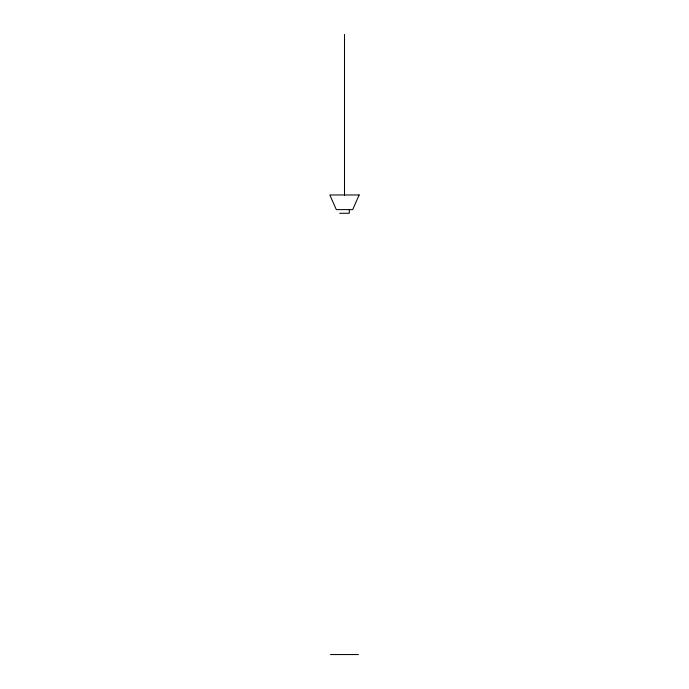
<?xml version="1.0" encoding="UTF-8"?>
<svg xmlns="http://www.w3.org/2000/svg" width="689" height="689" viewBox="0 0 689 689"><rect width="100%" height="100%" fill="white"/><g stroke="black" fill="none" stroke-linecap="round" stroke-linejoin="round"><path stroke-width="1.03" d="M339.686 213.28L349.314 213.28L349.314 209.611M330.522 654.55L358.478 654.55M344.5 34.45L344.5 195.22M359.15 194.97L352.699 209.611L336.301 209.611L329.85 194.97L359.15 194.97"/></g></svg>
